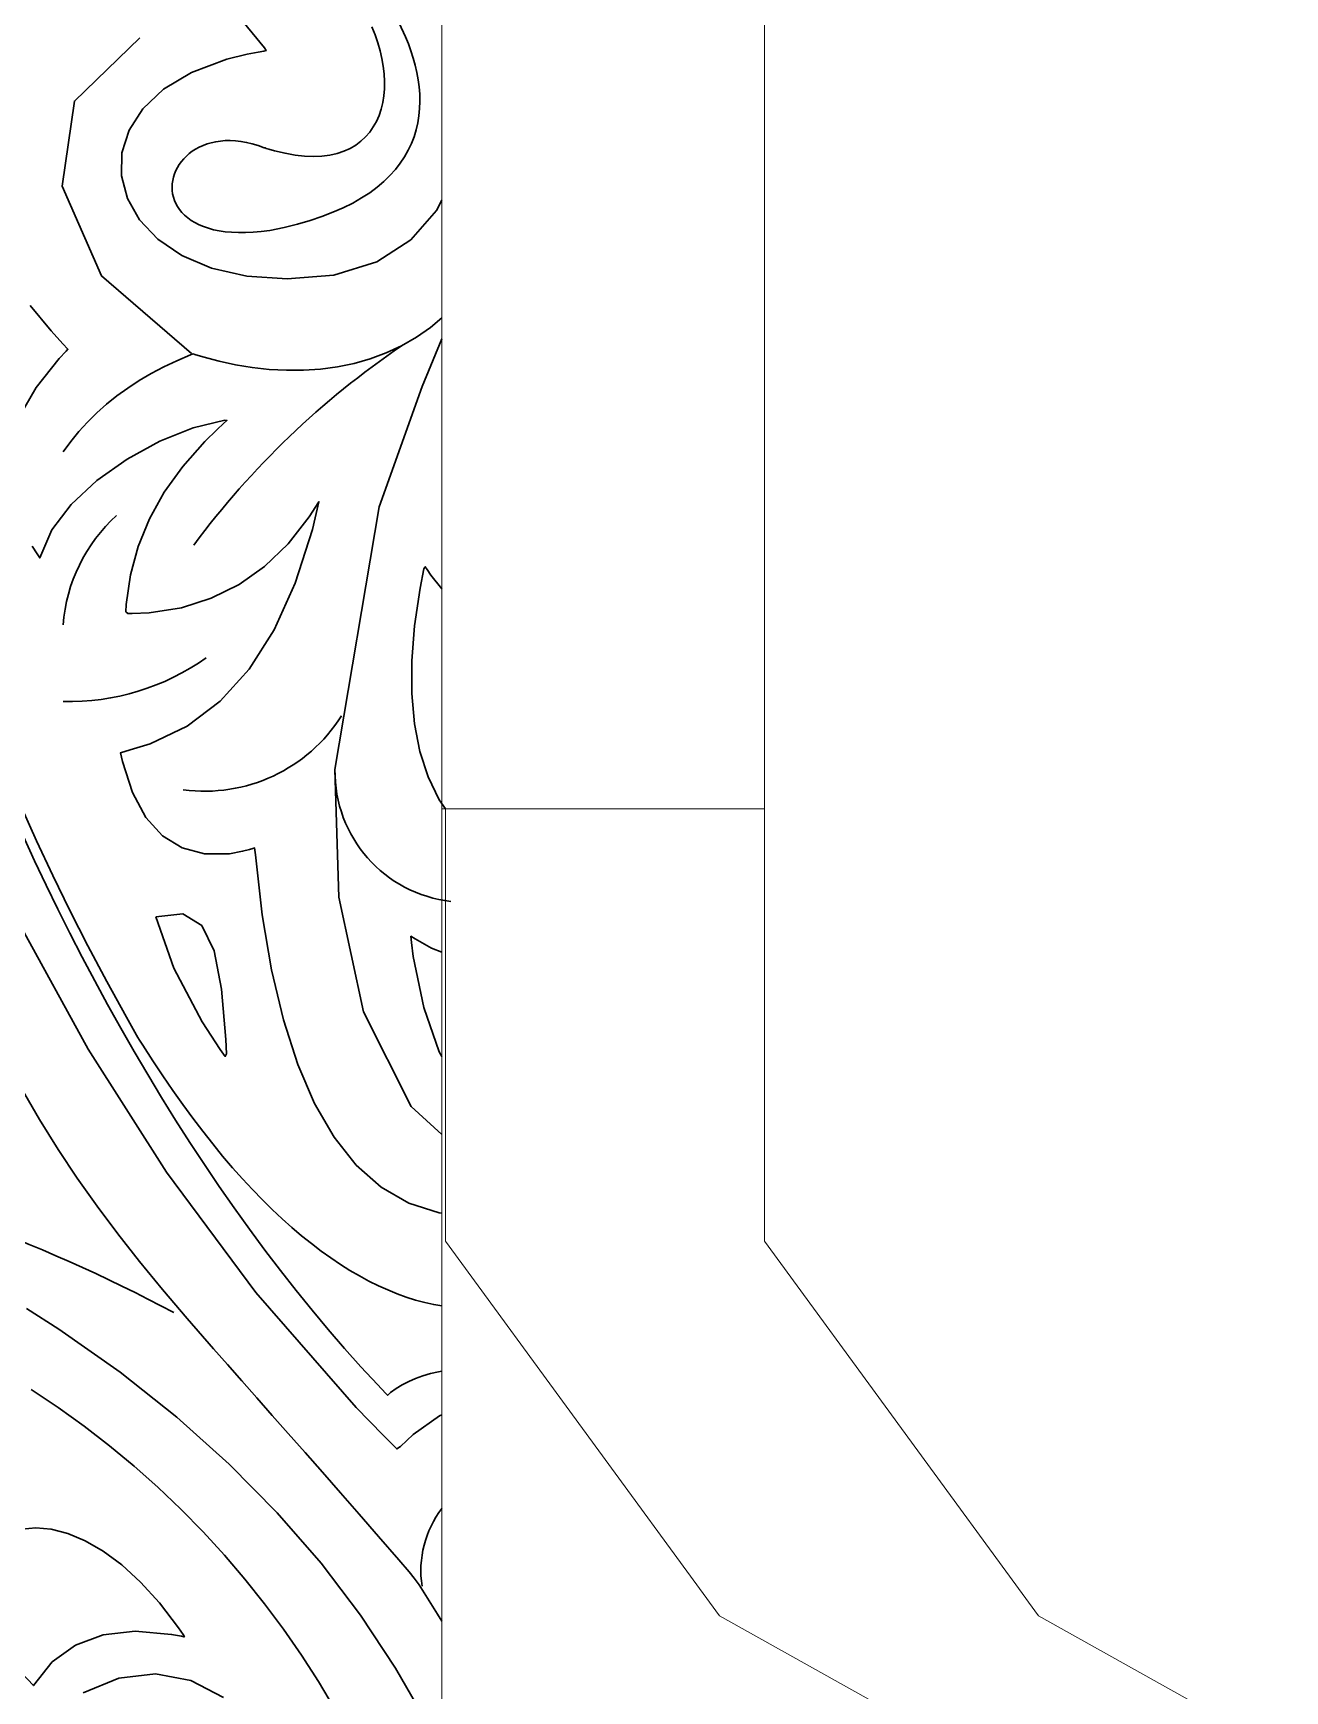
# Model space of a CAD drawing. Header units: inches. Extents: x 249 to 1192, y -18 to 440.
# Drawn here: x 610.588 to 610.969, y 236.943 to 237.447 of the extents above; entities that cross this region are included whole.
import ezdxf

# ---------------------------------------------------------------- set-up
doc = ezdxf.new("R2010")
doc.units = ezdxf.units.IN
doc.header["$MEASUREMENT"] = 0
doc.layers.add('KACA', color=141, linetype='Continuous', lineweight=30)
doc.layers.add('LANTAI', color=135, linetype='Continuous', lineweight=9)
doc.layers.add('KOLOM', color=5, linetype='Continuous')

# ---------------------------------------------------------------- blocks, each defined once
blk = doc.blocks.new('TAMPAK SAMPING KANAN')
at = {"layer": 'KACA'}
for points in [[(610.60291, 236.94187), (610.61382, 236.94639), (610.62495, 236.94767), (610.63575, 236.9457), (610.64563, 236.94048)], [(610.60291, 236.94187), (610.61382, 236.94639), (610.62495, 236.94767), (610.63575, 236.9457), (610.64563, 236.94048)], [(610.58397, 237.12617), (610.58958, 237.11652), (610.59526, 237.10738), (610.60109, 237.09862), (610.60713, 237.09012), (610.61344, 237.08173), (610.62008, 237.07333), (610.62712, 237.06478), (610.63462, 237.05594), (610.64264, 237.04669), (610.64688, 237.04187), (610.65126, 237.03689), (610.65581, 237.03174), (610.66053, 237.02641), (610.66543, 237.02087), (610.67052, 237.01511), (610.67581, 237.00911), (610.68129, 237.00286), (610.68699, 236.99634), (610.69291, 236.98953), (610.69906, 236.98242), (610.70222, 236.97875), (610.70382, 236.97688), (610.70531, 236.97476), (610.71093, 236.9659), (610.71219, 236.96376)], [(610.58397, 237.12617), (610.58958, 237.11652), (610.59526, 237.10738), (610.60109, 237.09862), (610.60713, 237.09012), (610.61344, 237.08173), (610.62008, 237.07333), (610.62712, 237.06478), (610.63462, 237.05594), (610.64264, 237.04669), (610.64688, 237.04187), (610.65126, 237.03689), (610.65581, 237.03174), (610.66053, 237.02641), (610.66543, 237.02087), (610.67052, 237.01511), (610.67581, 237.00911), (610.68129, 237.00286), (610.68699, 236.99634), (610.69291, 236.98953), (610.69906, 236.98242), (610.70222, 236.97875), (610.70382, 236.97688), (610.70531, 236.97476), (610.71093, 236.9659), (610.71219, 236.96376)], [(610.58381, 237.17553), (610.60443, 237.13797), (610.62829, 237.10049), (610.65548, 237.06384), (610.6861, 237.02877), (610.6943, 237.02034), (610.69848, 237.01618), (610.69957, 237.01696), (610.70343, 237.02059), (610.71153, 237.0263), (610.71219, 237.02657)], [(610.58381, 237.17553), (610.60443, 237.13797), (610.62829, 237.10049), (610.65548, 237.06384), (610.6861, 237.02877), (610.6943, 237.02034), (610.69848, 237.01618), (610.69957, 237.01696), (610.70343, 237.02059), (610.71153, 237.0263), (610.71219, 237.02657)], [(610.71219, 237.05974), (610.70974, 237.06018), (610.70698, 237.0608), (610.7042, 237.06155), (610.70139, 237.06244), (610.69857, 237.06346), (610.69573, 237.06461), (610.69288, 237.06589), (610.69001, 237.06731), (610.68712, 237.06887), (610.68421, 237.07056), (610.6813, 237.0724), (610.67836, 237.07437), (610.67542, 237.07648), (610.67246, 237.07873), (610.66949, 237.08112), (610.66651, 237.08365), (610.66353, 237.08632), (610.66053, 237.08914), (610.65752, 237.0921), (610.65451, 237.09521), (610.65148, 237.09846), (610.64846, 237.10186), (610.64542, 237.10541), (610.64239, 237.1091), (610.63934, 237.11294), (610.6363, 237.11694), (610.63325, 237.12108), (610.6302, 237.12537), (610.62715, 237.12982), (610.6241, 237.13442), (610.62105, 237.13917), (610.62029, 237.14039), (610.61991, 237.14099), (610.61979, 237.14119), (610.61959, 237.14153), (610.6192, 237.14222), (610.61611, 237.1477), (610.61011, 237.15861), (610.60437, 237.16943), (610.59889, 237.18017), (610.59367, 237.19082), (610.5887, 237.20137), (610.584, 237.21182)], [(610.69089, 237.44932), (610.69186, 237.4469), (610.6927, 237.44448), (610.69339, 237.44207), (610.69394, 237.43968), (610.69435, 237.43732), (610.69461, 237.435), (610.69473, 237.43272), (610.6947, 237.4305), (610.69451, 237.42835), (610.69418, 237.42626), (610.6937, 237.42426), (610.69307, 237.42236), (610.69228, 237.42055), (610.69133, 237.41885), (610.69023, 237.41727), (610.68898, 237.41582), (610.68756, 237.4145), (610.68599, 237.41333), (610.68425, 237.41231), (610.68235, 237.41146), (610.68029, 237.41078), (610.67807, 237.41028), (610.67568, 237.40997), (610.67312, 237.40986), (610.6704, 237.40995), (610.6675, 237.41027), (610.66444, 237.41081), (610.6612, 237.41159), (610.65952, 237.41206), (610.65866, 237.41233), (610.65835, 237.41244), (610.65811, 237.41253), (610.65625, 237.41319), (610.65445, 237.41372), (610.65269, 237.41413), (610.65098, 237.41443), (610.64933, 237.41461), (610.64774, 237.41469), (610.6462, 237.41467), (610.64473, 237.41455), (610.64331, 237.41435), (610.64195, 237.41405), (610.64066, 237.41368), (610.63944, 237.41322), (610.63828, 237.4127), (610.63719, 237.41211), (610.63617, 237.41146), (610.63523, 237.41075), (610.63435, 237.40998), (610.63355, 237.40917), (610.63283, 237.40832), (610.63219, 237.40743), (610.63162, 237.4065), (610.63114, 237.40555), (610.63074, 237.40457), (610.63043, 237.40358), (610.6302, 237.40257), (610.63006, 237.40155), (610.63001, 237.40053), (610.63005, 237.39951), (610.63018, 237.39849), (610.63041, 237.39749), (610.63073, 237.39649), (610.63115, 237.39552), (610.63167, 237.39458), (610.63229, 237.39366), (610.63301, 237.39278), (610.63384, 237.39194), (610.63477, 237.39114), (610.63581, 237.39039), (610.63695, 237.3897), (610.63821, 237.38906), (610.63958, 237.38849), (610.64106, 237.38798), (610.64266, 237.38755), (610.64437, 237.3872), (610.6462, 237.38693), (610.64815, 237.38675), (610.65023, 237.38666), (610.65242, 237.38666), (610.65474, 237.38677), (610.65719, 237.38699), (610.65976, 237.38732), (610.66412, 237.38823), (610.66821, 237.38924), (610.67206, 237.39035), (610.67566, 237.39155), (610.67902, 237.39285), (610.68216, 237.39422), (610.68506, 237.39568), (610.68775, 237.39722), (610.69022, 237.39882), (610.69248, 237.4005), (610.69454, 237.40224), (610.6964, 237.40404), (610.69807, 237.40589), (610.69955, 237.4078), (610.70086, 237.40976), (610.70199, 237.41176), (610.70295, 237.41379), (610.70375, 237.41587), (610.70439, 237.41797), (610.70489, 237.4201), (610.70523, 237.42226), (610.70544, 237.42443), (610.70552, 237.42662), (610.70547, 237.42882), (610.70529, 237.43102), (610.70501, 237.43323), (610.70461, 237.43543), (610.70411, 237.43763), (610.7035, 237.43982), (610.70281, 237.442), (610.70203, 237.44415), (610.70117, 237.44628), (610.69923, 237.45047)], [(610.5847, 237.20272), (610.5881, 237.19533), (610.59159, 237.18795), (610.59517, 237.18059), (610.59884, 237.17327), (610.60259, 237.16597), (610.60643, 237.15872), (610.61035, 237.15151), (610.61434, 237.14436), (610.61842, 237.13725), (610.62257, 237.13021), (610.62679, 237.12324), (610.63109, 237.11634), (610.63545, 237.10952), (610.63988, 237.10278), (610.64438, 237.09613), (610.64895, 237.08958), (610.65357, 237.08313), (610.65826, 237.07678), (610.66301, 237.07054), (610.66781, 237.06442), (610.67267, 237.05842), (610.67758, 237.05255), (610.68254, 237.04682), (610.68755, 237.04122), (610.69261, 237.03577), (610.69515, 237.0331), (610.69547, 237.03277), (610.69563, 237.0326), (610.69567, 237.03258), (610.69572, 237.03262), (610.69582, 237.0327), (610.69661, 237.03337), (610.6983, 237.03461), (610.70014, 237.03574), (610.70212, 237.03675), (610.70423, 237.03765), (610.70646, 237.03845), (610.7088, 237.03914), (610.71124, 237.03972), (610.71219, 237.0399)], [(610.71219, 237.05974), (610.70974, 237.06018), (610.70698, 237.0608), (610.7042, 237.06155), (610.70139, 237.06244), (610.69857, 237.06346), (610.69573, 237.06461), (610.69288, 237.06589), (610.69001, 237.06731), (610.68712, 237.06887), (610.68421, 237.07056), (610.6813, 237.0724), (610.67836, 237.07437), (610.67542, 237.07648), (610.67246, 237.07873), (610.66949, 237.08112), (610.66651, 237.08365), (610.66353, 237.08632), (610.66053, 237.08914), (610.65752, 237.0921), (610.65451, 237.09521), (610.65148, 237.09846), (610.64846, 237.10186), (610.64542, 237.10541), (610.64239, 237.1091), (610.63934, 237.11294), (610.6363, 237.11694), (610.63325, 237.12108), (610.6302, 237.12537), (610.62715, 237.12982), (610.6241, 237.13442), (610.62105, 237.13917), (610.62029, 237.14039), (610.61991, 237.14099), (610.61979, 237.14119), (610.61959, 237.14153), (610.6192, 237.14222), (610.61611, 237.1477), (610.61011, 237.15861), (610.60437, 237.16943), (610.59889, 237.18017), (610.59367, 237.19082), (610.5887, 237.20137), (610.584, 237.21182)], [(610.69089, 237.44932), (610.69186, 237.4469), (610.6927, 237.44448), (610.69339, 237.44207), (610.69394, 237.43968), (610.69435, 237.43732), (610.69461, 237.435), (610.69473, 237.43272), (610.6947, 237.4305), (610.69451, 237.42835), (610.69418, 237.42626), (610.6937, 237.42426), (610.69307, 237.42236), (610.69228, 237.42055), (610.69133, 237.41885), (610.69023, 237.41727), (610.68898, 237.41582), (610.68756, 237.4145), (610.68599, 237.41333), (610.68425, 237.41231), (610.68235, 237.41146), (610.68029, 237.41078), (610.67807, 237.41028), (610.67568, 237.40997), (610.67312, 237.40986), (610.6704, 237.40995), (610.6675, 237.41027), (610.66444, 237.41081), (610.6612, 237.41159), (610.65952, 237.41206), (610.65866, 237.41233), (610.65835, 237.41244), (610.65811, 237.41253), (610.65625, 237.41319), (610.65445, 237.41372), (610.65269, 237.41413), (610.65098, 237.41443), (610.64933, 237.41461), (610.64774, 237.41469), (610.6462, 237.41467), (610.64473, 237.41455), (610.64331, 237.41435), (610.64195, 237.41405), (610.64066, 237.41368), (610.63944, 237.41322), (610.63828, 237.4127), (610.63719, 237.41211), (610.63617, 237.41146), (610.63523, 237.41075), (610.63435, 237.40998), (610.63355, 237.40917), (610.63283, 237.40832), (610.63219, 237.40743), (610.63162, 237.4065), (610.63114, 237.40555), (610.63074, 237.40457), (610.63043, 237.40358), (610.6302, 237.40257), (610.63006, 237.40155), (610.63001, 237.40053), (610.63005, 237.39951), (610.63018, 237.39849), (610.63041, 237.39749), (610.63073, 237.39649), (610.63115, 237.39552), (610.63167, 237.39458), (610.63229, 237.39366), (610.63301, 237.39278), (610.63384, 237.39194), (610.63477, 237.39114), (610.63581, 237.39039), (610.63695, 237.3897), (610.63821, 237.38906), (610.63958, 237.38849), (610.64106, 237.38798), (610.64266, 237.38755), (610.64437, 237.3872), (610.6462, 237.38693), (610.64815, 237.38675), (610.65023, 237.38666), (610.65242, 237.38666), (610.65474, 237.38677), (610.65719, 237.38699), (610.65976, 237.38732), (610.66412, 237.38823), (610.66821, 237.38924), (610.67206, 237.39035), (610.67566, 237.39155), (610.67902, 237.39285), (610.68216, 237.39422), (610.68506, 237.39568), (610.68775, 237.39722), (610.69022, 237.39882), (610.69248, 237.4005), (610.69454, 237.40224), (610.6964, 237.40404), (610.69807, 237.40589), (610.69955, 237.4078), (610.70086, 237.40976), (610.70199, 237.41176), (610.70295, 237.41379), (610.70375, 237.41587), (610.70439, 237.41797), (610.70489, 237.4201), (610.70523, 237.42226), (610.70544, 237.42443), (610.70552, 237.42662), (610.70547, 237.42882), (610.70529, 237.43102), (610.70501, 237.43323), (610.70461, 237.43543), (610.70411, 237.43763), (610.7035, 237.43982), (610.70281, 237.442), (610.70203, 237.44415), (610.70117, 237.44628), (610.69923, 237.45047)], [(610.5847, 237.20272), (610.5881, 237.19533), (610.59159, 237.18795), (610.59517, 237.18059), (610.59884, 237.17327), (610.60259, 237.16597), (610.60643, 237.15872), (610.61035, 237.15151), (610.61434, 237.14436), (610.61842, 237.13725), (610.62257, 237.13021), (610.62679, 237.12324), (610.63109, 237.11634), (610.63545, 237.10952), (610.63988, 237.10278), (610.64438, 237.09613), (610.64895, 237.08958), (610.65357, 237.08313), (610.65826, 237.07678), (610.66301, 237.07054), (610.66781, 237.06442), (610.67267, 237.05842), (610.67758, 237.05255), (610.68254, 237.04682), (610.68755, 237.04122), (610.69261, 237.03577), (610.69515, 237.0331), (610.69547, 237.03277), (610.69563, 237.0326), (610.69567, 237.03258), (610.69572, 237.03262), (610.69582, 237.0327), (610.69661, 237.03337), (610.6983, 237.03461), (610.70014, 237.03574), (610.70212, 237.03675), (610.70423, 237.03765), (610.70646, 237.03845), (610.7088, 237.03914), (610.71124, 237.03972), (610.71219, 237.0399)], [(610.71219, 237.08802), (610.71141, 237.0881), (610.70213, 237.09109), (610.69371, 237.09597), (610.68613, 237.10267), (610.67938, 237.11116), (610.67345, 237.1214), (610.66831, 237.13333), (610.66394, 237.14691), (610.66035, 237.1621), (610.6575, 237.17885), (610.65538, 237.1971), (610.65513, 237.19924), (610.6546, 237.19907), (610.65356, 237.19876), (610.65149, 237.19823), (610.64748, 237.1975), (610.63993, 237.19744), (610.63312, 237.19925), (610.62712, 237.20295), (610.62202, 237.20856), (610.61792, 237.2161), (610.6149, 237.22557), (610.61432, 237.22825), (610.61721, 237.22912), (610.62329, 237.23098), (610.63456, 237.23636), (610.64461, 237.24394), (610.65347, 237.25372), (610.66112, 237.2657), (610.66756, 237.27987), (610.6728, 237.29625), (610.67476, 237.30467), (610.67179, 237.30007), (610.66534, 237.29187), (610.65822, 237.28501), (610.65043, 237.27948), (610.64196, 237.27528), (610.63283, 237.27242), (610.62302, 237.27089), (610.61787, 237.27062), (610.61655, 237.27061), (610.61589, 237.27116), (610.61604, 237.27344), (610.6173, 237.2824), (610.61965, 237.29108), (610.62309, 237.29949), (610.62763, 237.30762), (610.63325, 237.31547), (610.63997, 237.32304), (610.64373, 237.32672), (610.64572, 237.32854), (610.64674, 237.32944), (610.64605, 237.32951), (610.63641, 237.32722), (610.62631, 237.32316), (610.61634, 237.31768), (610.60712, 237.31112), (610.59925, 237.30382), (610.59333, 237.29611), (610.58996, 237.28834), (610.58969, 237.2876), (610.58888, 237.28879), (610.58738, 237.29115)], [(610.58358, 237.33087), (610.58857, 237.33953), (610.59562, 237.34835), (610.5977, 237.35059), (610.59824, 237.35115), (610.59676, 237.35283), (610.59312, 237.35671), (610.58674, 237.36448)], [(610.64925, 237.45381), (610.65814, 237.44292), (610.65865, 237.4421), (610.65795, 237.44189), (610.65623, 237.44161), (610.6529, 237.44099), (610.64668, 237.43947), (610.63594, 237.43547), (610.62743, 237.43036), (610.6211, 237.42441), (610.61689, 237.41786), (610.61474, 237.41095), (610.6146, 237.40393), (610.61641, 237.39705), (610.62011, 237.39056), (610.62565, 237.3847), (610.63298, 237.37972), (610.64202, 237.37588), (610.65274, 237.3734), (610.66506, 237.37255), (610.67934, 237.37373), (610.69236, 237.3778), (610.70276, 237.3845), (610.71061, 237.3934), (610.71219, 237.39653)], [(610.71219, 237.08802), (610.71141, 237.0881), (610.70213, 237.09109), (610.69371, 237.09597), (610.68613, 237.10267), (610.67938, 237.11116), (610.67345, 237.1214), (610.66831, 237.13333), (610.66394, 237.14691), (610.66035, 237.1621), (610.6575, 237.17885), (610.65538, 237.1971), (610.65513, 237.19924), (610.6546, 237.19907), (610.65356, 237.19876), (610.65149, 237.19823), (610.64748, 237.1975), (610.63993, 237.19744), (610.63312, 237.19925), (610.62712, 237.20295), (610.62202, 237.20856), (610.61792, 237.2161), (610.6149, 237.22557), (610.61432, 237.22825), (610.61721, 237.22912), (610.62329, 237.23098), (610.63456, 237.23636), (610.64461, 237.24394), (610.65347, 237.25372), (610.66112, 237.2657), (610.66756, 237.27987), (610.6728, 237.29625), (610.67476, 237.30467), (610.67179, 237.30007), (610.66534, 237.29187), (610.65822, 237.28501), (610.65043, 237.27948), (610.64196, 237.27528), (610.63283, 237.27242), (610.62302, 237.27089), (610.61787, 237.27062), (610.61655, 237.27061), (610.61589, 237.27116), (610.61604, 237.27344), (610.6173, 237.2824), (610.61965, 237.29108), (610.62309, 237.29949), (610.62763, 237.30762), (610.63325, 237.31547), (610.63997, 237.32304), (610.64373, 237.32672), (610.64572, 237.32854), (610.64674, 237.32944), (610.64605, 237.32951), (610.63641, 237.32722), (610.62631, 237.32316), (610.61634, 237.31768), (610.60712, 237.31112), (610.59925, 237.30382), (610.59333, 237.29611), (610.58996, 237.28834), (610.58969, 237.2876), (610.58888, 237.28879), (610.58738, 237.29115)], [(610.58358, 237.33087), (610.58857, 237.33953), (610.59562, 237.34835), (610.5977, 237.35059), (610.59824, 237.35115), (610.59676, 237.35283), (610.59312, 237.35671), (610.58674, 237.36448)], [(610.64925, 237.45381), (610.65814, 237.44292), (610.65865, 237.4421), (610.65795, 237.44189), (610.65623, 237.44161), (610.6529, 237.44099), (610.64668, 237.43947), (610.63594, 237.43547), (610.62743, 237.43036), (610.6211, 237.42441), (610.61689, 237.41786), (610.61474, 237.41095), (610.6146, 237.40393), (610.61641, 237.39705), (610.62011, 237.39056), (610.62565, 237.3847), (610.63298, 237.37972), (610.64202, 237.37588), (610.65274, 237.3734), (610.66506, 237.37255), (610.67934, 237.37373), (610.69236, 237.3778), (610.70276, 237.3845), (610.71061, 237.3934), (610.71219, 237.39653)], [(610.62014, 237.44603), (610.60027, 237.42674), (610.59648, 237.40084), (610.60846, 237.37349), (610.63589, 237.34988)], [(610.62014, 237.44603), (610.60027, 237.42674), (610.59648, 237.40084), (610.60846, 237.37349), (610.63589, 237.34988)], [(610.59683, 237.31987), (610.59914, 237.32302), (610.60162, 237.32605), (610.60427, 237.32895), (610.60708, 237.33172), (610.61006, 237.33437), (610.61321, 237.3369), (610.61652, 237.3393), (610.62, 237.34157), (610.62365, 237.34372), (610.62746, 237.34575), (610.63145, 237.34764), (610.63559, 237.34942), (610.63612, 237.34963), (610.63639, 237.34973), (610.63697, 237.34955), (610.63939, 237.3488), (610.64431, 237.34748), (610.64934, 237.34639), (610.65446, 237.34556), (610.65964, 237.345), (610.66484, 237.34473), (610.67005, 237.34476), (610.67524, 237.34511), (610.68038, 237.34579), (610.68545, 237.34682), (610.69042, 237.34822), (610.69526, 237.35001), (610.69995, 237.35219), (610.70446, 237.35478), (610.70877, 237.35781), (610.71219, 237.36072)], [(610.59683, 237.31987), (610.59914, 237.32302), (610.60162, 237.32605), (610.60427, 237.32895), (610.60708, 237.33172), (610.61006, 237.33437), (610.61321, 237.3369), (610.61652, 237.3393), (610.62, 237.34157), (610.62365, 237.34372), (610.62746, 237.34575), (610.63145, 237.34764), (610.63559, 237.34942), (610.63612, 237.34963), (610.63639, 237.34973), (610.63697, 237.34955), (610.63939, 237.3488), (610.64431, 237.34748), (610.64934, 237.34639), (610.65446, 237.34556), (610.65964, 237.345), (610.66484, 237.34473), (610.67005, 237.34476), (610.67524, 237.34511), (610.68038, 237.34579), (610.68545, 237.34682), (610.69042, 237.34822), (610.69526, 237.35001), (610.69995, 237.35219), (610.70446, 237.35478), (610.70877, 237.35781), (610.71219, 237.36072)], [(610.71219, 237.11199), (610.70288, 237.12048), (610.68835, 237.14929), (610.68086, 237.18427), (610.67964, 237.2231), (610.69307, 237.30317), (610.70621, 237.33983), (610.71219, 237.35434)], [(610.71219, 237.11199), (610.70288, 237.12048), (610.68835, 237.14929), (610.68086, 237.18427), (610.67964, 237.2231), (610.69307, 237.30317), (610.70621, 237.33983), (610.71219, 237.35434)], [(610.71219, 237.27812), (610.70889, 237.28231), (610.70773, 237.28401), (610.70716, 237.2849), (610.70674, 237.28429), (610.7056, 237.27832), (610.70392, 237.26691), (610.70306, 237.25622), (610.70303, 237.24626), (610.70384, 237.23704), (610.7055, 237.22858), (610.70802, 237.22087), (610.71139, 237.21392), (610.71333, 237.21112)], [(610.71219, 237.27812), (610.70889, 237.28231), (610.70773, 237.28401), (610.70716, 237.2849), (610.70674, 237.28429), (610.7056, 237.27832), (610.70392, 237.26691), (610.70306, 237.25622), (610.70303, 237.24626), (610.70384, 237.23704), (610.7055, 237.22858), (610.70802, 237.22087), (610.71139, 237.21392), (610.71333, 237.21112)], [(610.71219, 237.16747), (610.70903, 237.16875), (610.70404, 237.17156), (610.70278, 237.17235), (610.70294, 237.17041), (610.70352, 237.16619), (610.70671, 237.15066), (610.71141, 237.13717), (610.71219, 237.13577)], [(610.71219, 237.16747), (610.70903, 237.16875), (610.70404, 237.17156), (610.70278, 237.17235), (610.70294, 237.17041), (610.70352, 237.16619), (610.70671, 237.15066), (610.71141, 237.13717), (610.71219, 237.13577)], [(610.70761, 236.93285), (610.69813, 236.94941), (610.6874, 236.96561), (610.67539, 236.9814), (610.66208, 236.99674), (610.64745, 237.01158), (610.6315, 237.02587), (610.61419, 237.03958), (610.59552, 237.05265), (610.58566, 237.05893)], [(610.70761, 236.93285), (610.69813, 236.94941), (610.6874, 236.96561), (610.67539, 236.9814), (610.66208, 236.99674), (610.64745, 237.01158), (610.6315, 237.02587), (610.61419, 237.03958), (610.59552, 237.05265), (610.58566, 237.05893)], [(610.58707, 237.03427), (610.59526, 237.02884), (610.60322, 237.02314), (610.61094, 237.01718), (610.61843, 237.01097), (610.62568, 237.00453), (610.63268, 236.99785), (610.63944, 236.99095), (610.64594, 236.98383), (610.6522, 236.97651), (610.65819, 236.96899), (610.66393, 236.96129), (610.6694, 236.9534), (610.6746, 236.94535), (610.67953, 236.93713)], [(610.58707, 237.03427), (610.59526, 237.02884), (610.60322, 237.02314), (610.61094, 237.01718), (610.61843, 237.01097), (610.62568, 237.00453), (610.63268, 236.99785), (610.63944, 236.99095), (610.64594, 236.98383), (610.6522, 236.97651), (610.65819, 236.96899), (610.66393, 236.96129), (610.6694, 236.9534), (610.6746, 236.94535), (610.67953, 236.93713)], [(610.58426, 236.99179), (610.58852, 236.99216), (610.59319, 236.99173), (610.5982, 236.99044), (610.6035, 236.98825), (610.60901, 236.98509), (610.61467, 236.98091), (610.62042, 236.97566), (610.62621, 236.96929), (610.63195, 236.96175), (610.63338, 236.95967), (610.63379, 236.95897), (610.63359, 236.95901), (610.63283, 236.95917), (610.62984, 236.95972), (610.61873, 236.96065), (610.60896, 236.95955), (610.60054, 236.95644), (610.59347, 236.9513), (610.58775, 236.94414), (610.58775, 236.94414), (610.58222, 236.94998)], [(610.58426, 236.99179), (610.58852, 236.99216), (610.59319, 236.99173), (610.5982, 236.99044), (610.6035, 236.98825), (610.60901, 236.98509), (610.61467, 236.98091), (610.62042, 236.97566), (610.62621, 236.96929), (610.63195, 236.96175), (610.63338, 236.95967), (610.63379, 236.95897), (610.63359, 236.95901), (610.63283, 236.95917), (610.62984, 236.95972), (610.61873, 236.96065), (610.60896, 236.95955), (610.60054, 236.95644), (610.59347, 236.9513), (610.58775, 236.94414), (610.58775, 236.94414), (610.58222, 236.94998)]]:
    blk.add_lwpolyline(points, dxfattribs=at)
for points in [[(610.63661, 237.29151, -0.083983), (610.69995, 237.35219)], [(610.63661, 237.29151, -0.083983), (610.69995, 237.35219)], [(610.61309, 237.30055, 0.190916), (610.59679, 237.26718)], [(610.61309, 237.30055, 0.190916), (610.59679, 237.26718)], [(610.64043, 237.25714, -0.161328), (610.59679, 237.24385)], [(610.64043, 237.25714, -0.161328), (610.59679, 237.24385)], [(610.63342, 237.21695, 0.29259), (610.68164, 237.23947)], [(610.63342, 237.21695, 0.29259), (610.68164, 237.23947)], [(610.715, 237.18296, -0.385323), (610.67964, 237.2231)], [(610.715, 237.18296, -0.385323), (610.67964, 237.2231)], [(610.34434, 237.10497, -0.112633), (610.49772, 237.10567, -0.071562), (610.63053, 237.05775)], [(610.34434, 237.10497, -0.112633), (610.49772, 237.10567, -0.071562), (610.63053, 237.05775)], [(610.71219, 236.99807, 0.202076), (610.70617, 236.97442)], [(610.71219, 236.99807, 0.202076), (610.70617, 236.97442)]]:
    blk.add_lwpolyline(points, format="xyb", dxfattribs=at)
blk.add_lwpolyline([(610.62507, 237.17831), (610.63333, 237.17918), (610.63906, 237.17564), (610.64279, 237.16793), (610.64505, 237.15628), (610.64638, 237.14093), (610.64663, 237.13655), (610.6462, 237.13574), (610.6447, 237.13786), (610.63922, 237.14625), (610.63059, 237.16258), (610.62507, 237.17831)], close=True, dxfattribs=at)
blk.add_lwpolyline([(610.62507, 237.17831), (610.63333, 237.17918), (610.63906, 237.17564), (610.64279, 237.16793), (610.64505, 237.15628), (610.64638, 237.14093), (610.64663, 237.13655), (610.6462, 237.13574), (610.6447, 237.13786), (610.63922, 237.14625), (610.63059, 237.16258), (610.62507, 237.17831)], close=True, dxfattribs=at)
at = {"layer": 'LANTAI'}
blk.add_lwpolyline([(610.71219, 239.91756), (610.81054, 239.91756), (610.81054, 237.21112), (610.71219, 237.21112)], close=True, dxfattribs=at)
for points in [[(610.71219, 237.21112), (610.71219, 236.02801)], [(610.71333, 237.21112), (610.71333, 237.07949), (610.79685, 236.96531), (611.01432, 236.84408), (611.35996, 236.7208), (611.82811, 236.59748), (612.33806, 236.49135), (612.82286, 236.40594), (613.51993, 236.29888), (614.4699, 236.1767), (615.23473, 236.09405), (615.67462, 236.04948), (616.13347, 236.01031), (617.15406, 235.93169), (618.86606, 235.8336), (619.7127, 235.70958), (621.76708, 235.42528), (621.76708, 234.92419), (621.76708, 234.80907)], [(610.81054, 237.21112), (610.81054, 237.07949), (610.89406, 236.96531), (611.11153, 236.84408), (611.45717, 236.7208), (611.92532, 236.59748), (612.43527, 236.49135), (612.92007, 236.40594), (613.61714, 236.29888), (614.56711, 236.1767), (615.33194, 236.09405), (615.77183, 236.04948), (616.23068, 236.01031), (617.25127, 235.93169), (618.86606, 235.8336), (619.78452, 235.69907), (621.76708, 235.42528), (621.76708, 234.9694), (621.76708, 234.80907)]]:
    blk.add_lwpolyline(points, dxfattribs=at)

msp = doc.modelspace()

# ---------------------------------------------------------------- block references
at = {"layer": 'KOLOM'}
msp.add_blockref('TAMPAK SAMPING KANAN', (0, 0), dxfattribs=at)

doc.saveas('drawing.dxf')
